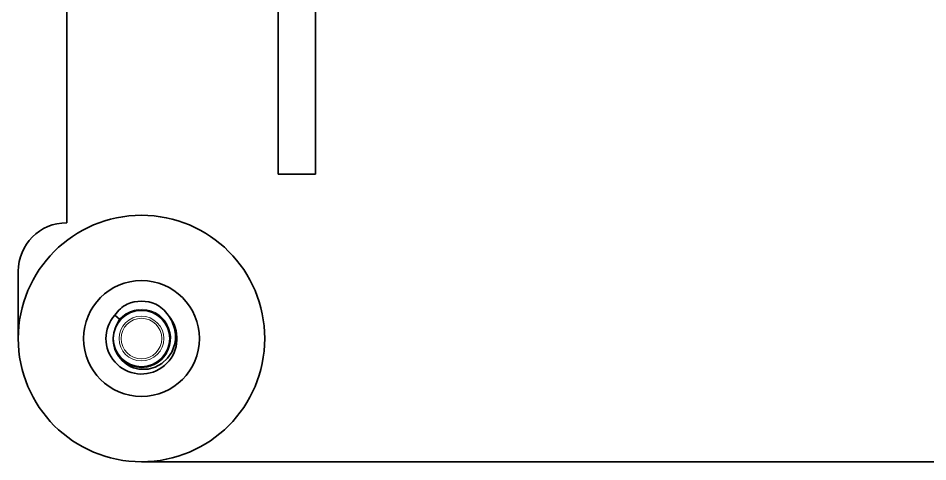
# Model space of a CAD drawing. Extents: x 386 to 1090, y 188 to 736.
# Drawn here: x 386.48 to 410.83, y 402.7 to 414.58 of the extents above; entities that cross this region are included whole.
import ezdxf

# ---------------------------------------------------------------- set-up
doc = ezdxf.new("R2010")
doc.units = 0

msp = doc.modelspace()

# ---------------------------------------------------------------- linework, layer by layer
at = {"color": 7, "lineweight": 35, "ltscale": 0.158107}
msp.add_line((387.778, 415.424), (387.778, 409.1), dxfattribs=at)
at = {"color": 7, "lineweight": 35, "ltscale": 0.118631}
msp.add_line((393.441, 410.399), (393.441, 415.144), dxfattribs=at)
at = {"color": 7, "lineweight": 35, "ltscale": 0.117395}
msp.add_line((394.441, 410.399), (394.441, 415.095), dxfattribs=at)
at = {"color": 7, "lineweight": 35, "ltscale": 0.025}
msp.add_line((393.441, 410.399), (394.441, 410.399), dxfattribs=at)
at = {"color": 7, "lineweight": 35, "ltscale": 0.045}
msp.add_line((386.478, 407.8), (386.478, 406), dxfattribs=at)
msp.add_line((386.478, 407.8), (386.478, 406), dxfattribs=at)
at = {"color": 7, "lineweight": 35, "ltscale": 0.004163}
msp.add_line((389.067, 406.63), (389.191, 406.519), dxfattribs=at)
at = {"color": 7, "lineweight": 35, "ltscale": 0.000394567}
msp.add_line((390.271, 405.429), (390.259, 405.419), dxfattribs=at)
at = {"color": 7, "lineweight": 35, "ltscale": 0.000844395}
msp.add_line((390.296, 405.452), (390.271, 405.429), dxfattribs=at)
at = {"color": 7, "lineweight": 35}
msp.add_line((389.778, 402.7), (418.778, 402.7), dxfattribs=at)
for points in [[(389.191, 406.519), (389.157, 406.446), (389.101, 406.341), (389.038, 406.151)], [(390.601, 406.45), (390.664, 406.271), (390.687, 406.119), (390.686, 405.977), (390.668, 405.858), (390.588, 405.639), (390.477, 405.475), (390.327, 405.336), (390.146, 405.236), (389.958, 405.184), (389.778, 405.177)]]:
    msp.add_lwpolyline(points, dxfattribs=at)
for radius in [3.3, 1.55, 1.55, 0.755]:
    msp.add_circle((389.778, 406), radius, dxfattribs=at)
at = {"color": 7, "lineweight": 13}
for radius in [0.599, 0.543]:
    msp.add_circle((389.778, 406), radius, dxfattribs=at)
at = {"color": 7, "lineweight": 35}
for centre, radius, start, end in [((387.778, 407.8), 1.3, 90, 180), ((387.778, 407.8), 1.3, 90, 180), ((389.86, 406.073), 0.969, 118.6656, 144.9676), ((389.778, 406), 1, 67.4998, 112.5002), ((389.696, 406.073), 0.969, 35.0324, 61.3344), ((389.778, 406), 0.95, 138.4798, 28.6479), ((389.749, 406.047), 0.942, 25.2993, 38.2153), ((389.778, 406), 0.95, 28.6479, 41.5202), ((389.833, 405.987), 0.811, 168.3752, 205.995), ((389.778, 406), 0.755, 191.52, 269.9998), ((389.852, 405.998), 0.833, 206.0521, 224.5425), ((389.829, 405.977), 0.802, 224.6504, 266.3628)]:
    msp.add_arc(centre, radius, start, end, dxfattribs=at)
at = {"color": 7, "lineweight": 13}
msp.add_arc((389.778, 406), 0.783, 228.4757, 138.4835, dxfattribs=at)

doc.saveas('drawing.dxf')
